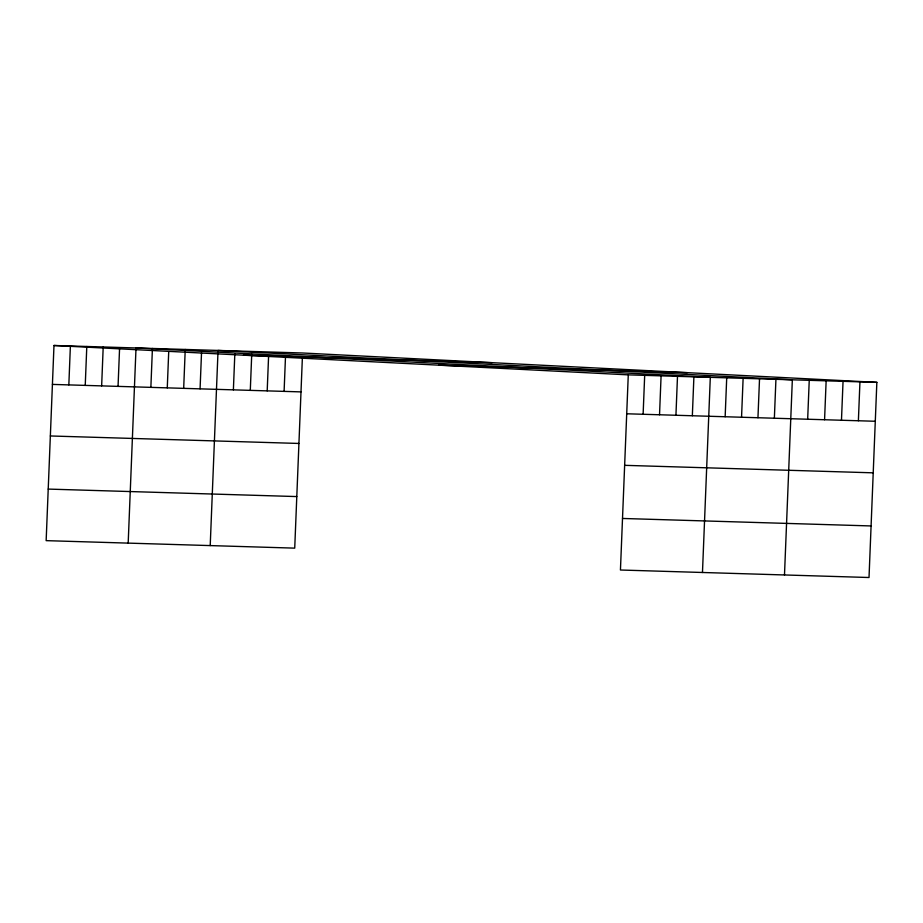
<?xml version="1.0" encoding="UTF-8"?>
<svg xmlns="http://www.w3.org/2000/svg" width="923" height="923" viewBox="0 0 923 923"><rect width="100%" height="100%" fill="white"/><g stroke="black" fill="none" stroke-linecap="round" stroke-linejoin="round"><path stroke-width="1.38" d="M53.984 345.49L628.275 374.865L620.441 570.01L869.016 577.51L876.85 382.353L302.559 352.99L53.984 345.49L46.15 540.647L294.725 548.135L302.398 357.155M68.833 384.903L70.39 345.987M85.239 385.399L86.797 346.483M101.645 385.883L103.203 346.979M118.052 386.379L119.552 348.859M128.182 543.116L135.958 349.356M150.864 387.372L152.422 348.456M167.271 387.868L168.713 351.732M183.677 388.364L185.235 349.448M200.072 388.86L201.526 352.724M210.213 545.585L218.047 350.44L792.338 379.803L784.492 574.96M233.381 389.864L234.834 353.728M250.295 390.371L251.737 354.236M267.197 390.879L268.593 356.14M284.099 391.387L285.495 356.647M643.123 414.265L644.681 375.361M659.53 414.762L661.087 375.857M675.936 415.258L677.494 376.342M692.342 415.754L693.9 376.838M702.472 572.491L710.306 377.334L136.016 347.959M725.155 416.746L726.713 377.83M741.55 417.242L743.119 378.326M757.956 417.738L759.525 378.822M774.362 418.223L775.931 379.318M807.671 419.227L809.24 380.322M824.574 419.746L826.143 380.83M841.476 420.253L843.045 381.337M858.378 420.761L859.948 381.845M243.499 355.182L492.074 362.681M438.76 365.173L687.335 372.661M628.275 374.865L876.85 382.353M52.426 384.406L301.002 391.894M626.717 413.781L875.292 421.269M50.35 435.968L298.925 443.455M624.64 465.33L873.216 472.83M48.215 489.086L296.791 496.574M622.506 518.461L871.081 525.948"/></g></svg>
